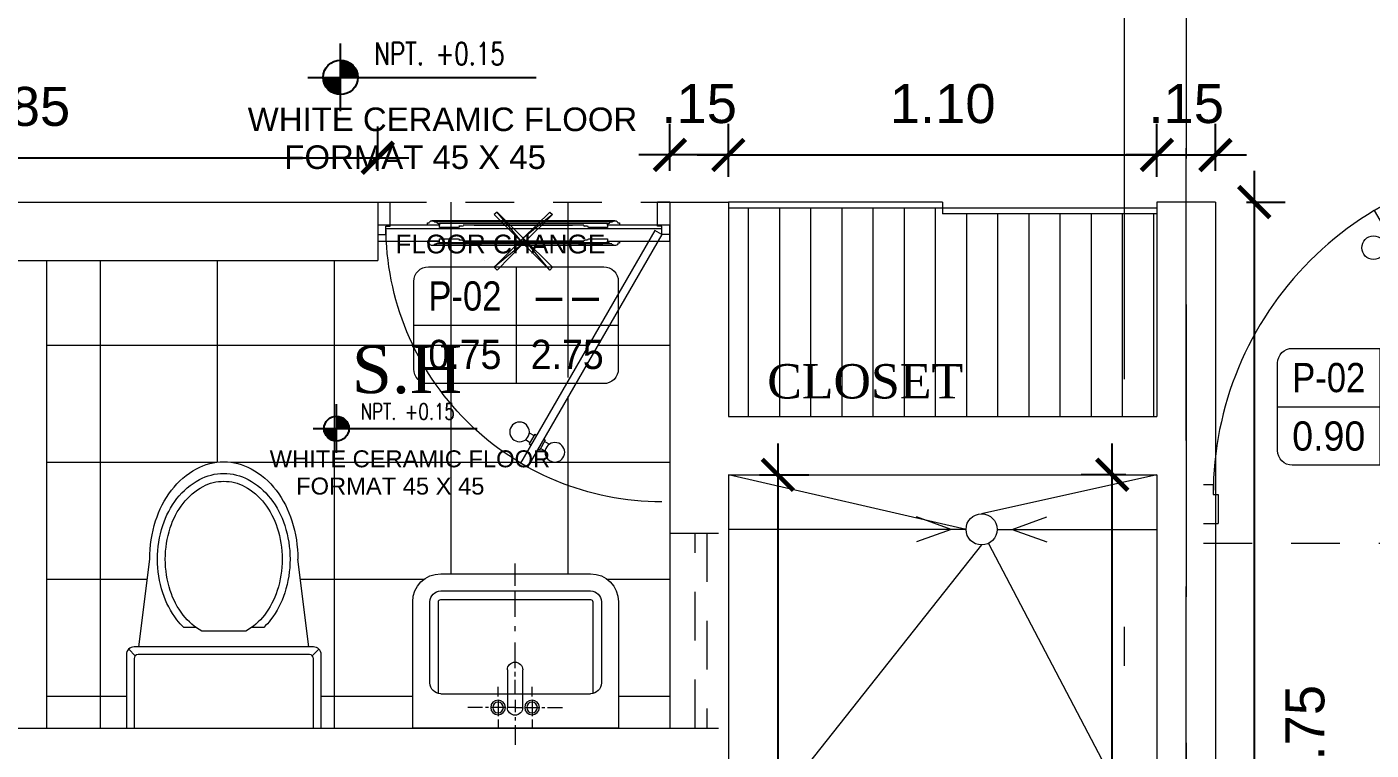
# Model space of a CAD drawing. Header units: millimetres. Extents: x -59 to 123, y 54 to 155.
# Drawn here: x -53.656 to -50.206, y 146.251 to 148.107 of the extents above; entities that cross this region are included whole.
import ezdxf
from ezdxf.enums import TextEntityAlignment as Align

# ---------------------------------------------------------------- set-up
doc = ezdxf.new("R2010")
doc.units = ezdxf.units.MM
for name, pattern in [('ACAD_ISO02W100', [15, 12, -3]), ('CONTINUA', [0]), ('DASHDOT', [25.4, 12.7, -6.35, 0, -6.35]), ('DASHED', [0.75, 0.5, -0.25]), ('HIDDEN2', [0.1875, 0.125, -0.0625])]:
    doc.linetypes.add(name, pattern=pattern)
doc.layers.get('0').update_dxf_attribs({"lineweight": 9})
doc.layers.get('Defpoints').update_dxf_attribs({"lineweight": 0})
for name, color, linetype in [('A-COT', 8, 'Continuous'), ('A-IND niveles', 8, 'Continuous'), ('A-PROY', 8, 'HIDDEN2'), ('A-TEX 010', 7, 'Continuous'), ('TEXTO', 2, 'Continuous')]:
    doc.layers.add(name, color=color, linetype=linetype)
for name, color, linetype, lineweight in [('DET-CORTE', 86, 'Continuous', 50), ('EJES', 6, 'ACAD_ISO02W100', 5), ('HP-Mobiliario', 251, 'Continuous', 0), ('mobiliario', 7, 'Continuous', 0), ('MUROS', 7, 'Continuous', 80), ('pisos', 251, 'Continuous', 0), ('PUERTAS', 7, 'Continuous', 9), ('SANITARIOS', 7, 'Continuous', 5), ('TEXTO1', 7, 'Continuous', 0), ('TEXTOS', 3, 'Continuous', 0), ('VIDRIO', 7, 'Continuous', 5)]:
    doc.layers.add(name, color=color, linetype=linetype, lineweight=lineweight)
doc.styles.add('ARIAL', font='arial.ttf')
doc.styles.add('ROMANS', font='ROMANS.SHX', dxfattribs={"width": 1.35, "height": 0.29})
doc.styles.add('ROMANS 0.75', font='romans.shx', dxfattribs={"width": 0.75})
doc.styles.add('S', font='romand.shx')
doc.styles.add('style1', font='arial.ttf', dxfattribs={"height": 0.1})
doc.styles.add('text100', font='swissek.ttf', dxfattribs={"height": 0.25})
doc.dimstyles.new('luis1', dxfattribs={"dimtxt": 0.1, "dimasz": 0.08, "dimexe": 0.08, "dimexo": 0.08, "dimgap": 0.08, "dimtad": 2, "dimzin": 4, "dimdsep": 46, "dimtxsty": 'style1', "dimblk": 'ARCHTICK', "dimcen": 2, "dimdle": 0.08, "dimclrd": 256, "dimclre": 256, "dimclrt": 256, "dimadec": 0, "dimazin": 1, "dimtfac": 1, "dimtix": 1, "dimtmove": 0, "dimatfit": 3, "dimfxl": 1, "dimtolj": 1, "dimarcsym": 0})

# ---------------------------------------------------------------- blocks, each defined once
blk = doc.blocks.new('A$C37766BCA')
blk.add_line((0, 0.1807), (1.2198, 0.1807))
blk.add_lwpolyline([(0.1744, 0), (0.1744, 0.3614)])
at = {"const_width": 0.0923}
for points in [[(0.1283, 0.1807, 0.414214), (0.1744, 0.1346)], [(0.2206, 0.1807, 0.414214), (0.1744, 0.2269, 0.414214)]]:
    blk.add_lwpolyline(points, format="xyb", dxfattribs=at)
blk.add_circle((0.1744, 0.1807), 0.0923)
blk = doc.blocks.new('A$C16406C30')
at = {"layer": 'HP-Mobiliario'}
for p, q in [((0.1885, 0.5), (0, 0.5)), ((0.2026, 0.4941), (0.1856, 0.4771)), ((0.1785, 0.48), (0, 0.48)), ((0.1885, 0.03), (0.1885, 0.47)), ((0.2085, 0.02), (0.2085, 0.48)), ((0.2085, 0.4681), (0.4335, 0.44)), ((0.2585, 0.3218), (0.2585, 0.3528)), ((0.2485, 0.1938), (0.2485, 0.3062)), ((0.2585, 0.1472), (0.2585, 0.1782)), ((0.2085, 0.0319), (0.4335, 0.06)), ((0, 0.02), (0.1785, 0.02)), ((0, 0), (0.1885, 0)), ((0.2026, 0.0059), (0.1856, 0.0229))]:
    blk.add_line(p, q, dxfattribs=at)
for points in [[(0.2585, 0.3528, -0.0362), (0.2779, 0.3702, -0.08725), (0.347, 0.4065, -0.077598), (0.4335, 0.42, -0.077598), (0.52, 0.4065, -0.08725), (0.5891, 0.3702, -0.105601), (0.6378, 0.3127, -0.12364), (0.6535, 0.25, -0.12364), (0.6378, 0.1873, -0.105601), (0.5891, 0.1298, -0.08725), (0.52, 0.0935, -0.077598), (0.4335, 0.08, -0.077598)], [(0.4335, 0.44, -0.076393), (0.532, 0.4249, -0.086437), (0.6103, 0.3844, -0.105872), (0.6657, 0.3199, -0.125404), (0.6835, 0.25, -0.125404), (0.6657, 0.1801, -0.105872), (0.6103, 0.1156, -0.086437), (0.532, 0.0751, -0.076393), (0.4335, 0.06, -0.076393)], [(0.2485, 0.3062, -0.100268), (0.2902, 0.3544, -0.08725), (0.3531, 0.3874, -0.077598), (0.4335, 0.4, -0.077598), (0.5139, 0.3874, -0.08725), (0.5768, 0.3544, -0.105601), (0.6201, 0.3032, -0.12364), (0.6335, 0.25, -0.12364), (0.6201, 0.1968, -0.105601), (0.5768, 0.1456, -0.08725), (0.5139, 0.1126, -0.077598), (0.4335, 0.1, -0.077598)], [(0.4335, 0.1, -0.077598), (0.3531, 0.1126, -0.08725), (0.2902, 0.1456, -0.100268), (0.2485, 0.1938, -0.12364)], [(0.4335, 0.08, -0.077598), (0.347, 0.0935, -0.08725), (0.2779, 0.1298, -0.0362), (0.2585, 0.1472, -0.12364)]]:
    blk.add_lwpolyline(points, format="xyb", dxfattribs=at)
for centre, radius, start, end in [((0.1885, 0.48), 0.02, 0, 90), ((0.1785, 0.47), 0.01, 0, 90), ((0.1785, 0.03), 0.01, 270, 0), ((0.1885, 0.02), 0.02, 270, 0)]:
    blk.add_arc(centre, radius, start, end, dxfattribs=at)
blk = doc.blocks.new('CP')
at = {"layer": 'mobiliario'}
for points in [[(25.9, 6.427), (25.9, 6.4749), (25.8947, 6.4749), (25.8947, 6.6355), (25.9351, 6.6355), (25.9351, 6.4749), (25.9298, 6.4749), (25.9298, 6.427)], [(25.883, 6.494), (25.883, 6.2589), (25.883, 6.0249)], [(25.8873, 6.4866), (25.8873, 6.4812), (25.8883, 6.4812), (25.8894, 6.4802), (25.8905, 6.4791), (25.8905, 6.4781), (25.8905, 6.477), (25.8905, 6.4759), (25.8905, 6.4749)], [(25.8905, 6.4749), (25.8947, 6.4749), (25.8947, 6.5057), (25.8894, 6.5057), (25.8894, 6.5015)], [(25.9415, 6.5015), (25.9415, 6.5057), (25.9351, 6.5057), (25.9351, 6.4749), (25.9394, 6.4749), (25.9394, 6.4759), (25.9394, 6.477), (25.9394, 6.4781), (25.9405, 6.4791), (25.9405, 6.4802), (25.9415, 6.4802), (25.9415, 6.4812), (25.9426, 6.4812), (25.9437, 6.4812)], [(25.9437, 6.4812), (25.9437, 6.4866)], [(25.9468, 6.494), (25.9468, 6.2589), (25.9468, 6.0249)], [(25.8873, 6.4812), (25.8873, 6.2589), (25.8873, 6.0376)], [(25.8905, 6.4749), (25.8905, 6.2589), (25.8905, 6.044)], [(25.9394, 6.4749), (25.9394, 6.2589), (25.9394, 6.044)], [(25.9437, 6.4812), (25.9437, 6.2589), (25.9437, 6.0376)], [(25.8979, 6.4164), (25.8979, 6.4238)], [(25.933, 6.4238), (25.933, 6.4164)], [(25.8947, 6.4142), (25.8947, 6.2589), (25.8947, 6.1047), (25.8947, 6.2589), (25.8947, 6.4142)], [(25.9351, 6.4142), (25.9351, 6.2589), (25.9351, 6.1047)], [(25.9351, 6.1334), (25.9351, 6.3855)], [(25.8277, 6.3344), (25.8203, 6.327), (25.9022, 6.2589), (25.8277, 6.3344), (25.8277, 6.3344)], [(25.8203, 6.327), (25.9022, 6.2589), (25.8883, 6.2589), (25.8203, 6.327), (25.8203, 6.327)], [(25.9628, 6.3344), (25.9022, 6.2589), (25.8883, 6.2589), (25.9628, 6.3344), (25.9628, 6.3344)], [(25.9692, 6.327), (25.9628, 6.3344), (25.9022, 6.2589), (25.9692, 6.327), (25.9692, 6.327)], [(25.8883, 6.2589), (25.8277, 6.1844), (25.8203, 6.1919), (25.8883, 6.2589), (25.8883, 6.2589)], [(25.9022, 6.2589), (25.8883, 6.2589), (25.8277, 6.1844), (25.9022, 6.2589), (25.9022, 6.2589)], [(25.9022, 6.2589), (25.8883, 6.2589), (25.9692, 6.1919), (25.9022, 6.2589), (25.9022, 6.2589)], [(25.8883, 6.2589), (25.9692, 6.1919), (25.9628, 6.1844), (25.8883, 6.2589), (25.8883, 6.2589)], [(25.8447, 6.1589), (25.8447, 6.1589)], [(25.9298, 6.0919), (25.9298, 6.044), (25.9351, 6.044), (25.9351, 5.8855), (25.9107, 5.8855), (25.9065, 5.8855), (25.8947, 5.8855), (25.8947, 6.044), (25.9, 6.044), (25.9, 6.0919)], [(25.8979, 6.094), (25.8979, 6.1015)], [(25.933, 6.1015), (25.933, 6.094)], [(25.8873, 6.0323), (25.8873, 6.0376), (25.8883, 6.0376), (25.8894, 6.0376), (25.8894, 6.0387), (25.8905, 6.0398), (25.8905, 6.0408), (25.8905, 6.0419), (25.8905, 6.0429), (25.8905, 6.044)], [(25.8905, 6.044), (25.8947, 6.044), (25.8947, 6.0132), (25.8894, 6.0132), (25.8894, 6.0176)], [(25.9394, 6.044), (25.9351, 6.044), (25.9351, 6.0132), (25.9415, 6.0132), (25.9415, 6.0174)], [(25.9437, 6.0323), (25.9437, 6.0376), (25.9426, 6.0376), (25.9415, 6.0376), (25.9405, 6.0387), (25.9405, 6.0398), (25.9394, 6.0408), (25.9394, 6.0419), (25.9394, 6.0429), (25.9394, 6.044)], [(25.8447, 6.0078), (25.8447, 6.0078)]]:
    blk.add_lwpolyline(points, dxfattribs=at)
for centre, start, end in [((25.891, 6.4945), 101.5369, 239.1395), ((25.891, 6.0254), 120.8203, 258.5038)]:
    blk.add_arc(centre, 0.00798, start, end, dxfattribs=at)
for points in [[(25.9468, 6.4956), (25.9464, 6.4988), (25.9441, 6.5014), (25.941, 6.5022)], [(25.943, 6.4877), (25.9457, 6.4893), (25.9472, 6.4924), (25.9468, 6.4956)], [(25.8942, 6.4142), (25.8957, 6.4142), (25.8968, 6.4154), (25.8968, 6.4169)], [(25.8974, 6.4249), (25.8989, 6.4249), (25.9, 6.4261), (25.9, 6.4275)], [(25.9298, 6.4275), (25.9298, 6.4261), (25.931, 6.4249), (25.9325, 6.4249)], [(25.932, 6.4169), (25.932, 6.4154), (25.9331, 6.4142), (25.9346, 6.4142)], [(25.8968, 6.102), (25.8968, 6.1035), (25.8957, 6.1047), (25.8942, 6.1047)], [(25.9, 6.0924), (25.9, 6.0939), (25.8989, 6.0951), (25.8974, 6.0951)], [(25.9325, 6.0951), (25.931, 6.0951), (25.9298, 6.0939), (25.9298, 6.0924)], [(25.9346, 6.1047), (25.9331, 6.1047), (25.932, 6.1035), (25.932, 6.102)], [(25.941, 6.0177), (25.9441, 6.0186), (25.9464, 6.0212), (25.9468, 6.0243)], [(25.9468, 6.0243), (25.9472, 6.0275), (25.9457, 6.0306), (25.943, 6.0322)]]:
    blk.add_open_spline(points, degree=3, dxfattribs=at)
blk = doc.blocks.new('rf67')
at = {"layer": 'PUERTAS', "ltscale": 0.075}
for p, q in [((2984.4541, 394.8959), (2984.4292, 394.895)), ((2984.4585, 394.0686), (2984.4292, 394.895)), ((2984.4834, 394.0695), (2984.4541, 394.8959)), ((2983.711, 394.4797), (2983.7334, 394.4678)), ((2983.7334, 394.4678), (2983.7215, 394.4454)), ((2983.7327, 394.4394), (2983.6977, 394.3735)), ((2983.7215, 394.4454), (2983.7327, 394.4394)), ((2983.6641, 394.3914), (2983.6977, 394.3735)), ((2984.4603, 394.0531), (2984.4253, 393.9872)), ((2984.4834, 394.0695), (2984.4585, 394.0686)), ((2984.4715, 394.0471), (2984.4603, 394.0531)), ((2984.4834, 394.0695), (2984.4715, 394.0471)), ((2984.5059, 394.0576), (2984.4834, 394.0695)), ((2984.459, 393.9693), (2984.4253, 393.9872))]:
    blk.add_line(p, q, dxfattribs=at)
at = {"layer": 'PUERTAS', "ltscale": 0.01}
for p, q in [((2984.4089, 394.8242), (2984.4257, 394.8248)), ((2984.4255, 394.8297), (2984.4315, 394.8299)), ((2984.4267, 394.796), (2984.4255, 394.8297)), ((2984.4625, 394.831), (2984.4565, 394.8308)), ((2984.4637, 394.7974), (2984.4625, 394.831)), ((2984.4794, 394.8268), (2984.4627, 394.8262)), ((2984.4098, 394.8001), (2984.4265, 394.8006)), ((2984.4267, 394.796), (2984.4327, 394.7962)), ((2984.4637, 394.7974), (2984.4577, 394.7971)), ((2984.4803, 394.8026), (2984.4636, 394.802))]:
    blk.add_line(p, q, dxfattribs=at)
for centre in [(2984.5074, 394.8161), (2984.3818, 394.8116)]:
    blk.add_circle(centre, 0.0302, dxfattribs=at)
blk.add_arc((2984.4709, 394.0476), 0.8484, 61.9779, 152.0448, dxfattribs=at)
blk = doc.blocks.new('CUADROVANOS3')
blk.add_lwpolyline([(-0.2625, -0.1125), (-0.2625, 0.1125, -0.414214), (-0.225, 0.15), (0.225, 0.15, -0.414214), (0.2625, 0.1125), (0.2625, -0.1125, -0.414214), (0.225, -0.15), (-0.225, -0.15, -0.414214)], format="xyb", close=True)
for points in [[(0, 0.15), (0, -0.15)], [(-0.2625, 0), (0.2625, 0)]]:
    blk.add_lwpolyline(points)
at = {"layer": 'TEXTOS', "style": 'S', "flags": 8}
for tag, width, p, p2 in [('CODIGO', 1.029412, (-0.225, 0.0375), (-0.0375, 0.0375)), ('ALFEIZAR', 0.739437, (0.0375, 0.0375), (0.225, 0.0375)), ('ANCHO', 0.772059, (-0.225, -0.1125), (-0.0375, -0.1125)), ('ALTO', 0.772059, (0.0375, -0.1125), (0.225, -0.1125))]:
    blk.add_attdef(tag, text='', height=0.075, dxfattribs=dict(at, width=width)).set_placement(p, p2, align=Align.FIT)
blk = doc.blocks.new('LAV-5')
for p, q in [((-0.0015, -0.0076), (-0.0015, 0.043)), ((-0.264, 0), (-0.264, -0.3242)), ((0, 0), (-0.264, 0)), ((-0.0451, -0.0222), (-0.0451, 0.0007)), ((0.264, 0), (0, 0)), ((0.0421, -0.0222), (0.0421, 0.0007)), ((0.264, -0.3242), (0.264, 0)), ((-0.0451, -0.0433), (-0.0451, -0.0306)), ((-0.0015, -0.0282), (-0.0015, -0.0196)), ((-0.0015, -0.0282), (-0.0015, -0.0196)), ((0.0421, -0.0433), (0.0421, -0.0306)), ((-0.0846, -0.0529), (-0.123, -0.0529)), ((-0.07, -0.0529), (-0.0777, -0.0529)), ((-0.0264, -0.0529), (-0.064, -0.0529)), ((-0.0451, -0.0726), (-0.0451, -0.0433)), ((-0.0015, -0.0529), (-0.0212, -0.0529)), ((-0.0212, -0.1496), (-0.0212, -0.0529)), ((-0.0015, -0.0529), (-0.017, -0.0529)), ((-0.0015, -0.0726), (-0.0015, -0.0409)), ((-0.0015, -0.0726), (-0.0015, -0.0409)), ((-0.0015, -0.0529), (0.0182, -0.0529)), ((-0.0015, -0.0529), (0.014, -0.0529)), ((0.0182, -0.0529), (0.0182, -0.1496)), ((0.0234, -0.0529), (0.061, -0.0529)), ((0.0421, -0.0726), (0.0421, -0.0433)), ((0.067, -0.0529), (0.0747, -0.0529)), ((0.0816, -0.0529), (0.12, -0.0529)), ((-0.198, -0.0886), (-0.198, -0.3242)), ((-0.1922, -0.088), (0.1922, -0.088)), ((-0.0451, -0.0812), (-0.0451, -0.106)), ((-0.0011, -0.0863), (-0.0011, -0.124)), ((0.0421, -0.0812), (0.0421, -0.106)), ((0.198, -0.3242), (0.198, -0.0886)), ((-0.22, -0.1158), (-0.22, -0.3242)), ((-0.0011, -0.1326), (-0.0011, -0.1445)), ((0.22, -0.3242), (0.22, -0.1158)), ((-0.0011, -0.1539), (-0.0011, -0.2199)), ((-0.0015, -0.2489), (-0.0015, -0.2618)), ((-0.0015, -0.2857), (-0.0015, -0.3507)), ((-0.1922, -0.33), (0.1922, -0.33)), ((-0.0015, -0.329), (-0.0015, -0.347)), ((-0.1922, -0.352), (0.1922, -0.352)), ((-0.0015, -0.365), (-0.0015, -0.4223)), ((-0.1922, -0.396), (0.1922, -0.396))]:
    blk.add_line(p, q)
for centre, radius in [((-0.0451, -0.0529), 0.0188), ((0.0421, -0.0529), 0.0188), ((-0.0451, -0.0529), 0.0137), ((0.0421, -0.0529), 0.0137)]:
    blk.add_circle(centre, radius)
for centre, radius, start, end in [((-0.0015, -0.0529), 0.0197, 90, 180), ((-0.0015, -0.0529), 0.0197, 0, 90), ((-0.1922, -0.1158), 0.0278, 90, 180), ((0.1922, -0.1158), 0.0278, 0, 90), ((-0.0015, -0.1496), 0.0197, 180, 270), ((-0.0015, -0.1496), 0.0197, 270, 0), ((-0.1922, -0.3242), 0.0718, 180, 270), ((-0.1922, -0.3242), 0.0278, 180, 270), ((-0.1922, -0.3242), 0.00583, 180, 270), ((0.1922, -0.3242), 0.0718, 270, 0), ((0.1922, -0.3242), 0.0278, 270, 0), ((0.1922, -0.3242), 0.00583, 270, 0)]:
    blk.add_arc(centre, radius, start, end)
blk = doc.blocks.new('_ArchTick')
at = {"color": 0, "linetype": 'ByBlock', "const_width": 0.15}
blk.add_lwpolyline([(-0.5, -0.5), (0.5, 0.5)], dxfattribs=at)
blk = doc.blocks.new('*D220')
at = {"layer": 'A-COT', "linetype": 'Continuous', "lineweight": -2, "transparency": 16777216}
for p, q in [((-54.6056, 147.7373), (-54.6056, 147.8511)), ((-52.7556, 147.7373), (-52.7556, 147.8511)), ((-54.6856, 147.7711), (-52.6756, 147.7711))]:
    blk.add_line(p, q, dxfattribs=at)
at = {"layer": 'Defpoints', "color": 0, "linetype": 'CONTINUA', "transparency": 16777216}
for p in [(-52.7556, 147.7711), (-54.6056, 147.6573), (-52.7556, 147.6573)]:
    blk.add_point(p, dxfattribs=at)
at = {"layer": 'A-COT', "linetype": 'CONTINUA', "lineweight": -2, "transparency": 16777216, "xscale": 0.08, "yscale": 0.08, "zscale": 0.08, "rotation": 180}
blk.add_blockref('_ArchTick', (-54.6056, 147.7711), dxfattribs=at)
at = {"layer": 'A-COT', "linetype": 'CONTINUA', "lineweight": -2, "transparency": 16777216, "xscale": 0.08, "yscale": 0.08, "zscale": 0.08}
blk.add_blockref('_ArchTick', (-52.7556, 147.7711), dxfattribs=at)
at = {"layer": 'A-COT', "linetype": 'CONTINUA', "lineweight": 5, "transparency": 16777216, "insert": (-53.6806, 147.9021), "char_height": 0.1, "attachment_point": 5, "style": 'style1'}
blk.add_mtext('\\A1;1.85', dxfattribs=at)
blk = doc.blocks.new('*D235')
at = {"layer": 'A-COT', "linetype": 'Continuous', "lineweight": -2, "transparency": 16777216}
for p, q in [((-50.5062, 147.7373), (-50.5062, 144.8274)), ((-50.5256, 147.6573), (-50.4262, 147.6573)), ((-50.5256, 144.9074), (-50.4262, 144.9074))]:
    blk.add_line(p, q, dxfattribs=at)
at = {"layer": 'Defpoints', "color": 0, "linetype": 'CONTINUA', "transparency": 16777216}
for p in [(-50.6056, 147.6573), (-50.6056, 144.9074), (-50.5062, 144.9074)]:
    blk.add_point(p, dxfattribs=at)
at = {"layer": 'A-COT', "linetype": 'CONTINUA', "lineweight": -2, "transparency": 16777216, "xscale": 0.08, "yscale": 0.08, "zscale": 0.08}
for p, rotation in [((-50.5062, 147.6573), 90), ((-50.5062, 144.9074), 270)]:
    blk.add_blockref('_ArchTick', p, dxfattribs=dict(at, rotation=rotation))
at = {"layer": 'A-COT', "linetype": 'CONTINUA', "lineweight": 5, "transparency": 16777216, "insert": (-50.3752, 146.2823), "char_height": 0.1, "attachment_point": 5, "rotation": 90, "style": 'style1'}
blk.add_mtext('\\A1;2.75', dxfattribs=at)
blk = doc.blocks.new('*D236')
at = {"layer": 'A-COT', "linetype": 'Continuous', "lineweight": -2, "transparency": 16777216}
for p, q in [((-50.7556, 147.7373), (-50.7556, 147.8582)), ((-50.6056, 147.7373), (-50.6056, 147.8582)), ((-50.7556, 147.7782), (-50.8356, 147.7782)), ((-50.7556, 147.7782), (-50.6056, 147.7782)), ((-50.6056, 147.7782), (-50.5256, 147.7782))]:
    blk.add_line(p, q, dxfattribs=at)
at = {"layer": 'Defpoints', "color": 0, "linetype": 'CONTINUA', "transparency": 16777216}
for p in [(-50.6056, 147.7782), (-50.7556, 147.6573), (-50.6056, 147.6573)]:
    blk.add_point(p, dxfattribs=at)
at = {"layer": 'A-COT', "linetype": 'CONTINUA', "lineweight": -2, "transparency": 16777216, "xscale": 0.08, "yscale": 0.08, "zscale": 0.08}
blk.add_blockref('_ArchTick', (-50.7556, 147.7782), dxfattribs=at)
at = {"layer": 'A-COT', "linetype": 'CONTINUA', "lineweight": -2, "transparency": 16777216, "xscale": 0.08, "yscale": 0.08, "zscale": 0.08, "rotation": 180}
blk.add_blockref('_ArchTick', (-50.6056, 147.7782), dxfattribs=at)
at = {"layer": 'A-COT', "linetype": 'CONTINUA', "lineweight": 5, "transparency": 16777216, "insert": (-50.6806, 147.9093), "char_height": 0.1, "attachment_point": 5, "style": 'style1'}
blk.add_mtext('\\A1;.15', dxfattribs=at)
blk = doc.blocks.new('*D237')
at = {"layer": 'A-COT', "linetype": 'Continuous', "lineweight": -2, "transparency": 16777216}
for p, q in [((-51.8556, 147.7223), (-51.8556, 147.8582)), ((-50.7556, 147.7223), (-50.7556, 147.8582)), ((-51.9356, 147.7782), (-50.6756, 147.7782))]:
    blk.add_line(p, q, dxfattribs=at)
at = {"layer": 'Defpoints', "color": 0, "linetype": 'CONTINUA', "transparency": 16777216}
for p in [(-50.7556, 147.7782), (-51.8556, 147.6423), (-50.7556, 147.6423)]:
    blk.add_point(p, dxfattribs=at)
at = {"layer": 'A-COT', "linetype": 'CONTINUA', "lineweight": -2, "transparency": 16777216, "xscale": 0.08, "yscale": 0.08, "zscale": 0.08, "rotation": 180}
blk.add_blockref('_ArchTick', (-51.8556, 147.7782), dxfattribs=at)
at = {"layer": 'A-COT', "linetype": 'CONTINUA', "lineweight": -2, "transparency": 16777216, "xscale": 0.08, "yscale": 0.08, "zscale": 0.08}
blk.add_blockref('_ArchTick', (-50.7556, 147.7782), dxfattribs=at)
at = {"layer": 'A-COT', "linetype": 'CONTINUA', "lineweight": 5, "transparency": 16777216, "insert": (-51.3056, 147.9093), "char_height": 0.1, "attachment_point": 5, "style": 'style1'}
blk.add_mtext('\\A1;1.10', dxfattribs=at)
blk = doc.blocks.new('*D238')
at = {"layer": 'A-COT', "linetype": 'Continuous', "lineweight": -2, "transparency": 16777216}
for p, q in [((-52.0056, 147.7373), (-52.0056, 147.8582)), ((-51.8556, 147.7373), (-51.8556, 147.8582)), ((-52.0056, 147.7782), (-52.0856, 147.7782)), ((-51.8556, 147.7782), (-52.0056, 147.7782)), ((-51.8556, 147.7782), (-51.7756, 147.7782))]:
    blk.add_line(p, q, dxfattribs=at)
at = {"layer": 'Defpoints', "color": 0, "linetype": 'CONTINUA', "transparency": 16777216}
for p in [(-52.0056, 147.7782), (-52.0056, 147.6573), (-51.8556, 147.6573)]:
    blk.add_point(p, dxfattribs=at)
at = {"layer": 'A-COT', "linetype": 'CONTINUA', "lineweight": -2, "transparency": 16777216, "xscale": 0.08, "yscale": 0.08, "zscale": 0.08}
blk.add_blockref('_ArchTick', (-52.0056, 147.7782), dxfattribs=at)
at = {"layer": 'A-COT', "linetype": 'CONTINUA', "lineweight": -2, "transparency": 16777216, "xscale": 0.08, "yscale": 0.08, "zscale": 0.08, "rotation": 180}
blk.add_blockref('_ArchTick', (-51.8556, 147.7782), dxfattribs=at)
at = {"layer": 'A-COT', "linetype": 'CONTINUA', "lineweight": 5, "transparency": 16777216, "insert": (-51.9306, 147.9093), "char_height": 0.1, "attachment_point": 5, "style": 'style1'}
blk.add_mtext('\\A1;.15', dxfattribs=at)
blk = doc.blocks.new('*D240')
at = {"layer": 'A-COT', "linetype": 'Continuous', "lineweight": -2, "transparency": 16777216}
for p, q in [((-51.7287, 147.0373), (-51.7287, 144.0773)), ((-51.7756, 146.9573), (-51.6487, 146.9573)), ((-51.7756, 144.1573), (-51.6487, 144.1573))]:
    blk.add_line(p, q, dxfattribs=at)
at = {"layer": 'Defpoints', "color": 0, "linetype": 'CONTINUA', "transparency": 16777216}
for p in [(-51.8556, 146.9573), (-51.8556, 144.1573), (-51.7287, 144.1573)]:
    blk.add_point(p, dxfattribs=at)
at = {"layer": 'A-COT', "linetype": 'CONTINUA', "lineweight": -2, "transparency": 16777216, "xscale": 0.08, "yscale": 0.08, "zscale": 0.08}
for p, rotation in [((-51.7287, 146.9573), 90), ((-51.7287, 144.1573), 270)]:
    blk.add_blockref('_ArchTick', p, dxfattribs=dict(at, rotation=rotation))
at = {"layer": 'A-COT', "linetype": 'CONTINUA', "lineweight": 5, "transparency": 16777216, "insert": (-51.5977, 145.5573), "char_height": 0.1, "attachment_point": 5, "rotation": 90, "style": 'style1'}
blk.add_mtext('\\A1;2.80', dxfattribs=at)
blk = doc.blocks.new('*D241')
at = {"layer": 'A-COT', "linetype": 'Continuous', "lineweight": -2, "transparency": 16777216}
for p, q in [((-50.8705, 144.8274), (-50.8705, 147.0373)), ((-50.8356, 146.9573), (-50.9505, 146.9573)), ((-50.8356, 144.9074), (-50.9505, 144.9074))]:
    blk.add_line(p, q, dxfattribs=at)
at = {"layer": 'Defpoints', "color": 0, "linetype": 'CONTINUA', "transparency": 16777216}
for p in [(-50.8705, 146.9573), (-50.7556, 146.9573), (-50.7556, 144.9074)]:
    blk.add_point(p, dxfattribs=at)
at = {"layer": 'A-COT', "linetype": 'CONTINUA', "lineweight": -2, "transparency": 16777216, "xscale": 0.08, "yscale": 0.08, "zscale": 0.08}
for p, rotation in [((-50.8705, 146.9573), 90), ((-50.8705, 144.9074), 270)]:
    blk.add_blockref('_ArchTick', p, dxfattribs=dict(at, rotation=rotation))
at = {"layer": 'A-COT', "linetype": 'CONTINUA', "lineweight": 5, "transparency": 16777216, "insert": (-51.0015, 145.9323), "char_height": 0.1, "attachment_point": 5, "rotation": 90, "style": 'style1'}
blk.add_mtext('\\A1;2.05', dxfattribs=at)

msp = doc.modelspace()

# ---------------------------------------------------------------- hatches: boundary and pattern name
at = {"layer": 'mobiliario', "lineweight": 5}
h = msp.add_hatch(dxfattribs=at)
h.set_pattern_fill('_USER', color=256, scale=0.08, angle=90, pattern_type=0)
h.set_pattern_definition([(90, (-229.243875, 198.452), (-0.08, 2e-17), [])])
h.paths.add_polyline_path([(-50.7556, 147.1073), (-50.7556, 147.6273), (-51.3056, 147.6273), (-51.3056, 147.6423), (-51.8556, 147.6423), (-51.8556, 147.1073)])
at = {"layer": 'pisos', "lineweight": 5}
h = msp.add_hatch(dxfattribs=at)
h.set_pattern_fill('_USER', color=256, scale=0.3, angle=90, double=1, pattern_type=0)
h.set_pattern_definition([(90, (-123.96696, 144.88946), (-0.3, 2e-17), []), (180, (-123.96696, 144.88946), (-4e-17, -0.3), [])])
h.paths.add_polyline_path([(-52.0448, 147.5844), (-52.0267, 147.5739), (-52.0267, 147.5951), (-52.0373, 147.5951), (-52.0373, 147.6573), (-52.7238, 147.6573), (-52.7238, 147.5951), (-52.7344, 147.5951), (-52.7344, 147.5948, 0.264184), (-52.3893, 146.9876), (-52.3622, 147.0346), (-52.3665, 147.0371), (-52.3644, 147.0406), (-52.3763, 147.0475, -0.620259), (-52.4167, 147.0675, -1.050106), (-52.3665, 147.0651), (-52.3544, 147.0581), (-52.3525, 147.0614)])
h.paths.add_polyline_path([(-52.7341, 147.5739), (-52.7556, 147.5739), (-52.7556, 147.5073), (-53.6056, 147.5073), (-53.6056, 146.3073), (-53.4006, 146.3073), (-53.4006, 146.4958, -0.414214), (-53.3806, 146.5158), (-53.3687, 146.5158), (-53.3406, 146.7408, -0.076393), (-53.3255, 146.8392, -0.086437), (-53.2849, 146.9176, -0.105872), (-53.2205, 146.973, -0.125404), (-53.1506, 146.9908, -0.125404), (-53.0807, 146.973, -0.105872), (-53.0162, 146.9176, -0.086437), (-52.9757, 146.8392, -0.076393), (-52.9606, 146.7408), (-52.9325, 146.5158), (-52.9206, 146.5158, -0.414214), (-52.9006, 146.4958), (-52.9006, 146.3073), (-52.6656, 146.3073), (-52.6656, 146.6314, -0.414214), (-52.5938, 146.7033), (-52.2094, 146.7033, -0.414214), (-52.1376, 146.6314), (-52.1376, 146.3073), (-52.0056, 146.3073), (-52.0056, 147.5739), (-52.0267, 147.5739), (-52.3301, 147.0485), (-52.3257, 147.046), (-52.3276, 147.0426), (-52.3156, 147.0356, -0.60997), (-52.2757, 147.0151, -1.065926), (-52.3259, 147.0183), (-52.3377, 147.0252), (-52.3398, 147.0217), (-52.3441, 147.0242), (-52.3713, 146.9772), (-52.3724, 146.9778, -0.263699)])

# ---------------------------------------------------------------- linework, layer by layer
at = {"lineweight": 5}
msp.add_line((-53.6056, 147.5073), (-53.6056, 146.3073), dxfattribs=at)
at = {"layer": 'A-COT', "lineweight": 5}
for p, q in [((-51.2456, 146.8173), (-51.8556, 146.9573)), ((-50.7556, 146.9573), (-51.2056, 146.8573)), ((-51.2842, 146.8173), (-51.373, 146.8493)), ((-51.1269, 146.8173), (-51.0381, 146.8493)), ((-51.2456, 146.8173), (-51.8556, 146.8173)), ((-51.2842, 146.8173), (-51.373, 146.7853)), ((-51.1656, 146.8173), (-50.7556, 146.8173)), ((-51.1269, 146.8173), (-51.0381, 146.7853)), ((-51.2056, 146.7773), (-51.8556, 145.9573)), ((-51.188, 146.7813), (-50.7556, 145.9573))]:
    msp.add_line(p, q, dxfattribs=at)
msp.add_circle((-51.2056, 146.8173), 0.04, dxfattribs=at)
at = {"layer": 'A-PROY', "lineweight": 5}
for p, q in [((-52.7556, 147.6573), (-52.0056, 147.6573)), ((-52.0056, 146.8073), (-51.8556, 146.8073)), ((-51.9411, 146.3073), (-51.9411, 146.8073)), ((-51.9107, 146.8073), (-51.9107, 146.3073)), ((-50.6366, 146.7823), (-49.7366, 146.7823)), ((-52.0056, 146.3073), (-51.8556, 146.3073)), ((-52.0056, 146.3073), (-51.8556, 146.3073))]:
    msp.add_line(p, q, dxfattribs=at)
at = {"layer": 'DET-CORTE', "linetype": 'DASHDOT', "lineweight": 5, "ltscale": 0.1}
msp.add_line((-50.8394, 151.1124), (-50.8394, 130.3989), dxfattribs=at)
at = {"layer": 'EJES', "linetype": 'DASHED', "lineweight": 5, "ltscale": 1.5}
for p, q in [((-50.6806, 151.8941), (-50.6806, 130.7352)), ((-50.6806, 151.8941), (-50.6806, 130.7352)), ((-50.6806, 130.1705), (-50.6806, 151.3293)), ((-50.6806, 130.1705), (-50.6806, 151.3293))]:
    msp.add_line(p, q, dxfattribs=at)
at = {"layer": 'MUROS', "lineweight": 5}
for p, q in [((-54.6056, 147.6573), (-52.7556, 147.6573)), ((-52.7556, 147.6573), (-52.7556, 147.5073)), ((-52.0056, 147.6573), (-52.0056, 146.3073)), ((-51.8556, 147.6573), (-51.8556, 147.1073)), ((-50.7556, 147.6573), (-50.7556, 147.1073)), ((-50.6056, 147.6573), (-50.6056, 144.9074)), ((-54.6056, 147.5073), (-52.7556, 147.5073)), ((-51.8556, 147.1073), (-50.7556, 147.1073)), ((-51.8556, 146.9573), (-50.7556, 146.9573)), ((-51.8556, 146.9573), (-51.8556, 144.1573)), ((-50.7556, 146.9573), (-50.7556, 144.9074)), ((-54.6056, 146.3073), (-52.0056, 146.3073))]:
    msp.add_line(p, q, dxfattribs=at)
at = {"layer": 'MUROS', "linetype": 'CONTINUA', "lineweight": 5}
for p, q in [((-52.0056, 147.6573), (-51.8556, 147.6573)), ((-50.6056, 147.6573), (-50.7556, 147.6573))]:
    msp.add_line(p, q, dxfattribs=at)
at = {"layer": 'VIDRIO', "lineweight": 5}
for p, q in [((-51.3056, 147.6573), (-51.8556, 147.6573)), ((-51.3056, 147.6573), (-51.3056, 147.6423)), ((-51.8556, 147.6423), (-50.7556, 147.6423)), ((-51.3056, 147.6423), (-51.3056, 147.6273)), ((-50.7556, 147.6273), (-51.3056, 147.6273))]:
    msp.add_line(p, q, dxfattribs=at)

# ---------------------------------------------------------------- block references
at = {"lineweight": 5, "xscale": -1.000145369431387, "yscale": 1.000145369431387, "zscale": 1.000145369431387, "rotation": 270}
msp.add_blockref('CP', (-58.642, 121.6588), dxfattribs=at)
at = {"layer": 'A-IND niveles', "lineweight": 5}
for p, xscale, yscale, zscale in [((-52.9347, 147.8906), 0.4800000000000012, 0.4800000000000012, 0.4800000000000012), ((-52.9216, 147.0135), 0.3456000000000008, 0.3456000000000008, 0.3456000000000008)]:
    msp.add_blockref('A$C37766BCA', p, dxfattribs=dict(at, xscale=xscale, yscale=yscale, zscale=zscale))
at = {"layer": 'HP-Mobiliario', "lineweight": 5, "rotation": 90}
msp.add_blockref('A$C16406C30', (-52.9006, 146.3073), dxfattribs=at)
at = {"layer": 'PUERTAS', "lineweight": 5, "xscale": -0.8333333333377142, "yscale": 0.8333333333377142, "zscale": 0.8333333333377142, "rotation": 152.0308016876202}
msp.add_blockref('rf67', (-2094.5917, 1604.0368), dxfattribs=at)
at = {"layer": 'PUERTAS', "lineweight": 5, "rotation": 27.96919831237964}
msp.add_blockref('rf67', (-2500.8399, -1600.8231), dxfattribs=at)
at = {"layer": 'SANITARIOS', "linetype": 'Continuous', "lineweight": 5, "xscale": -1, "rotation": 180}
msp.add_blockref('LAV-5', (-52.4016, 146.3073), dxfattribs=at)
at = {"layer": 'VIDRIO', "lineweight": 5, "ltscale": 0.25}
ref = msp.add_blockref('CUADROVANOS3', (-52.4005, 147.3413), dxfattribs=at)
ref.add_attrib('CODIGO', 'P-02', dxfattribs={"layer": 'TEXTOS', "color": 2, "height": 0.075, "style": 'ARIAL', "width": 0.847203, "flags": 8}).set_placement((-52.6255, 147.3788), (-52.438, 147.3788), align=Align.FIT)
ref.add_attrib('ALTO', '2.75', dxfattribs={"layer": 'TEXTOS', "color": 2, "height": 0.075, "style": 'ARIAL', "width": 0.919468, "flags": 8}).set_placement((-52.363, 147.2288), (-52.1755, 147.2288), align=Align.FIT)
ref.add_attrib('ANCHO', '0.75', dxfattribs={"layer": 'TEXTOS', "color": 2, "height": 0.075, "style": 'ARIAL', "width": 0.919468, "flags": 8}).set_placement((-52.6255, 147.2288), (-52.438, 147.2288), align=Align.FIT)
ref.add_attrib('ALFEIZAR', '--', dxfattribs={"layer": 'TEXTOS', "color": 2, "height": 0.075, "style": 'ARIAL', "width": 2.68695, "flags": 8}).set_placement((-52.363, 147.3788), (-52.1755, 147.3788), align=Align.FIT)
ref = msp.add_blockref('CUADROVANOS3', (-50.1835, 147.1319), dxfattribs=at)
ref.add_attrib('CODIGO', 'P-02', dxfattribs={"layer": 'TEXTOS', "color": 2, "height": 0.075, "style": 'ARIAL', "width": 0.847203, "flags": 8}).set_placement((-50.4085, 147.1694), (-50.221, 147.1694), align=Align.FIT)
ref.add_attrib('ALTO', '2.75', dxfattribs={"layer": 'TEXTOS', "color": 2, "height": 0.075, "style": 'ARIAL', "width": 0.919468, "flags": 8}).set_placement((-50.146, 147.0194), (-49.9585, 147.0194), align=Align.FIT)
ref.add_attrib('ANCHO', '0.90', dxfattribs={"layer": 'TEXTOS', "color": 2, "height": 0.075, "style": 'ARIAL', "width": 0.919468, "flags": 8}).set_placement((-50.4085, 147.0194), (-50.221, 147.0194), align=Align.FIT)
ref.add_attrib('ALFEIZAR', '--', dxfattribs={"layer": 'TEXTOS', "color": 2, "height": 0.075, "style": 'ARIAL', "width": 2.68695, "flags": 8}).set_placement((-50.146, 147.1694), (-49.9585, 147.1694), align=Align.FIT)

# ---------------------------------------------------------------- texts
at = {"layer": 'A-IND niveles', "lineweight": 5, "style": 'ROMANS 0.75', "width": 0.75}
for height, p in [(0.0576, (-52.7646, 148.0093)), (0.04147, (-52.7991, 147.099))]:
    msp.add_text('NPT. +0.15', height=height, dxfattribs=at).set_placement(p)
at = {"layer": 'A-TEX 010', "lineweight": 5, "attachment_point": 2, "style": 'ROMANS'}
for s, insert, char_height in [('{\\fTimes New Roman|b0|i0|c0|p18;S.H}', (-52.6805, 147.2895), 0.1224), ('{\\fTimes New Roman|b0|i0|c0|p18;CLOSET}', (-51.5044, 147.2414), 0.088128)]:
    msp.add_mtext(s, dxfattribs=dict(at, insert=insert, char_height=char_height))
at = {"layer": 'TEXTO', "lineweight": 5, "insert": (-52.4408, 147.5737), "char_height": 0.048214, "width": 6.671828, "attachment_point": 2, "style": 'text100'}
msp.add_mtext('{\\fArial|b0|i0|c0|p34;FLOOR CHANGE}', dxfattribs=at)
at = {"layer": 'TEXTO1', "lineweight": 5, "style": 'ARIAL'}
for s, height, p in [('WHITE CERAMIC FLOOR', 0.06048, (-53.0892, 147.8394)), ('FORMAT 45 X 45', 0.06048, (-52.9951, 147.7423)), ('WHITE CERAMIC FLOOR', 0.043546, (-53.0328, 146.9766)), ('FORMAT 45 X 45', 0.043546, (-52.965, 146.9067))]:
    msp.add_text(s, height=height, dxfattribs=at).set_placement(p)

# ---------------------------------------------------------------- dimensions: what is measured, and where the dimension line sits
at = {"layer": 'A-COT', "linetype": 'CONTINUA', "lineweight": 5}
for base, p1, p2, picture, middle in [((-52.7556, 147.7711), (-54.6056, 147.6573), (-52.7556, 147.6573), '*D220', (-53.6806, 147.9021)), ((-52.0056, 147.7782), (-51.8556, 147.6573), (-52.0056, 147.6573), '*D238', (-51.9306, 147.9093)), ((-50.7556, 147.7782), (-51.8556, 147.6423), (-50.7556, 147.6423), '*D237', (-51.3056, 147.9093)), ((-50.6056, 147.7782), (-50.7556, 147.6573), (-50.6056, 147.6573), '*D236', (-50.6806, 147.9093))]:
    dim = msp.add_linear_dim(base=base, p1=p1, p2=p2, dimstyle='luis1', override={"dimfxl": 0.1, "dimfxlon": 1, "dimarcsym": 2}, dxfattribs=at)
    dim.commit()
    dim.dimension.update_dxf_attribs({"geometry": picture, "text_midpoint": middle})
for base, p1, p2, picture, middle in [((-50.5062, 144.9074), (-50.6056, 147.6573), (-50.6056, 144.9074), '*D235', (-50.3752, 146.2823)), ((-51.7287, 144.1573), (-51.8556, 146.9573), (-51.8556, 144.1573), '*D240', (-51.5977, 145.5573)), ((-50.8705, 146.9573), (-50.7556, 144.9074), (-50.7556, 146.9573), '*D241', (-51.0015, 145.9323))]:
    dim = msp.add_linear_dim(base=base, p1=p1, p2=p2, angle=90, dimstyle='luis1', override={"dimfxl": 0.1, "dimfxlon": 1, "dimarcsym": 2}, dxfattribs=at)
    dim.commit()
    dim.dimension.update_dxf_attribs({"geometry": picture, "text_midpoint": middle})

doc.saveas('drawing.dxf')
